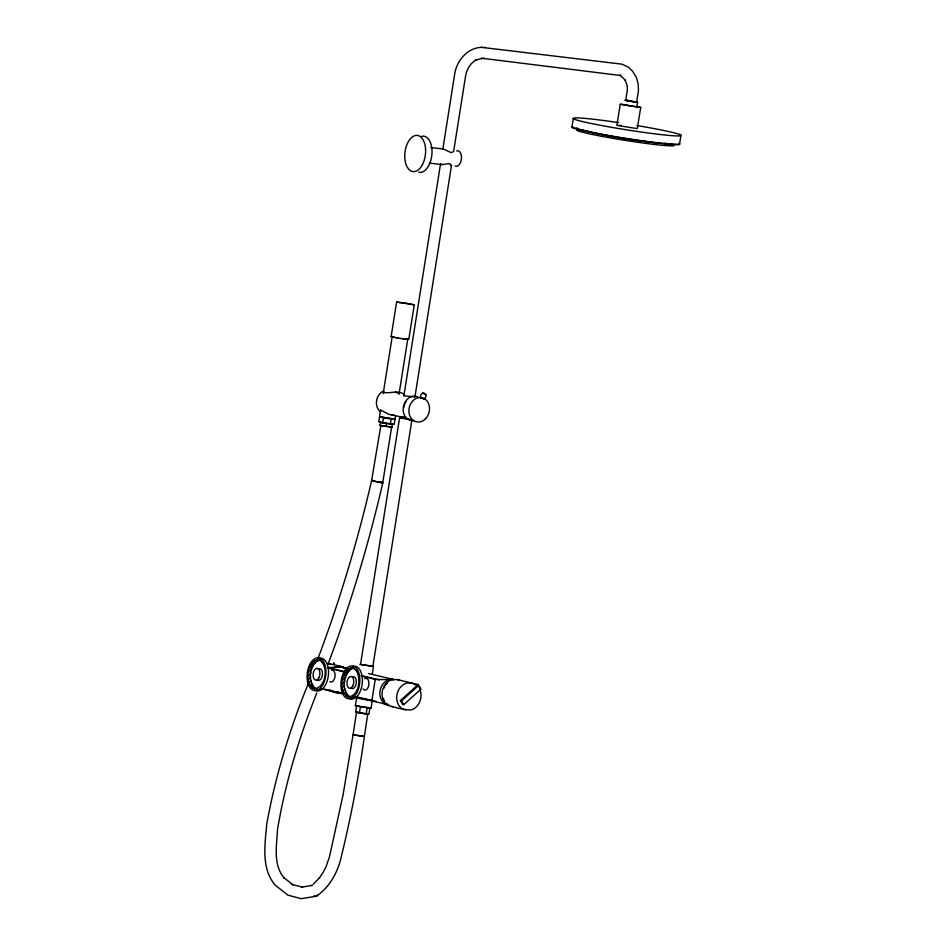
<?xml version="1.0" encoding="UTF-8"?>
<svg xmlns="http://www.w3.org/2000/svg" width="946" height="946" viewBox="0 0 946 946"><rect width="100%" height="100%" fill="white"/><g stroke="black" fill="none" stroke-linecap="round" stroke-linejoin="round"><path stroke-width="1.42" d="M414.856 397.403L451.479 165.455L449.456 163.54L441.924 164.604L429.236 163.067M318.696 659.61C329.173 665.121 326.476 687.364 314.332 688.865C303.146 683.544 307.095 657.127 321.001 660.237M316.532 688.818L316.898 689.173C306.421 683.662 309.117 661.431 321.262 659.918L316.508 659.669M356.37 670.572C361.135 678.861 359.397 695.617 348.199 697.013C337.734 691.502 340.43 669.26 352.562 667.758L358.321 672.074M350.398 696.954L350.765 697.32C340.69 691.68 343.079 672.973 352.929 668.113L348.175 668.846M367.769 713.816L364.376 736.449L353.047 734.806L343.15 794.427L329.492 856.816L326.039 866.725L322.917 872.756L319.192 878.184L319.606 877.675L313.197 884.309M314.143 895.838A5.617 3.37 65.6 0 0 316.945 895.874C328.995 887.289 336.93 873.844 340.584 859.666C350.517 819.011 358.593 777.908 364.376 736.449L353.78 734.936M394.849 337.415L391.147 336.528L396.599 302.117L404.829 302.897L414.265 304.837L408.814 339.259L405.858 339.106M380.659 409.547L378.755 421.951L394.186 424.387L395.523 416.311M383.201 393.524L392.2 336.693L393.512 337.119M392.436 427.166L380.209 425.523L380.694 422.436L379.784 422.117M380.339 425.381L391.632 427.119L382.74 482.708L371.542 480.911L380.907 425.31M382.633 422.933L383.449 417.801L379.819 416.748M386.003 426.622L386.5 423.536L392.933 424.281M390.355 424.151L391.171 419.019L395.002 419.244L393.95 418.865M391.786 427.344L392.271 424.269M398.987 394.458L407.761 339.094M371.163 665.807L373.481 666.433L360.521 664.423L399.579 417.86L405.538 418.439M414.585 396.776L403.895 395.83L440.552 163.67M442.811 149.338L454.707 73.965C456.658 60.532 467.726 47.489 481.975 47.335M371.66 700.537L372.275 700.525L371.069 708.164L355.377 705.657L356.677 697.912L361.75 698.373M353.769 735.007L353.059 734.735L356.559 712.113L358.073 712.586M359.468 712.917L360.45 706.757L356.607 705.846L355.625 712.007L359.468 712.917L368.952 714.041L369.921 707.88L360.45 706.757M430.856 147.541L443.532 149.066L451.171 152.661L453.619 151.561L465.598 75.964C466.65 69.342 470.469 62.956 476.488 59.764L475.885 60.071L482.129 58.38L481.325 58.345L484.364 58.463L483.548 58.439L620.671 75.526L619.949 75.136L625.353 80.114L625.01 79.57L627.139 85.436L627.375 89.823L625.732 100.335L637.604 102.203L636.457 101.849M360.592 664.258L359.906 664.34L372.866 666.351L411.924 419.776M372.227 674.356L373.481 666.433M365.038 713.733L366.185 713.863L367.107 707.774M419.551 689.137L420.391 691.029A13.729 11.317 -76.5 0 1 410.41 710.056L403.15 709.181A13.729 11.317 -76.5 0 1 396.871 695.097A13.729 11.317 -76.5 0 1 407.288 683.012L411.794 683.095L417.056 685.578L400.359 700.596L402.629 704.368L403.776 704.64L420.698 689.409L420.58 688.085L418.085 684.526L397.166 679.583L392.649 679.5A12.925 10.643 -76.5 0 0 380.032 690.958A12.925 10.643 -76.5 0 0 388.605 704.983A32.448 26.736 -76.5 0 1 382.539 703.351L371.825 700.951L375.243 679.417L362.401 676.331M571.904 127.391L573.288 118.652M637.131 106.472L640.726 107.43L637.261 128.621L616.875 125.345L620.221 104.285L627.009 104.77M626.76 104.971L624.064 104.876L636.812 106.91L637.604 102.203M679.595 143.91L680.978 135.172M626.642 100.678L636.682 102.073L638.479 90.367L638.112 83.52L636.256 77.194L632.626 71.222L628.144 67.083L622.042 64.174L481.171 47.3M372.003 480.343L371.66 480.379C357.718 540.757 339.839 600.237 318.081 658.274M380.458 482.153L382.728 483.087C368.573 544.399 350.363 604.766 328.238 663.678M383.579 391.396L383.769 392.625C390.26 393.595 397.367 389.989 403.836 394.08M403.895 395.83L404.498 394.955M316.697 692.992L316.756 693.087C299.267 737.123 285.278 782.791 277.497 829.583C276.752 845.83 272.838 864.656 284.249 878.16L283.753 877.557L292.882 884.794L292.042 884.415L302.566 887.206L301.597 887.194L312.275 885.302L311.459 885.657M308.644 682.669C290.008 728.207 275.534 775.543 266.76 823.978C265.034 844.435 260.871 868.026 275.097 885.066L287.891 895.141L301.266 898.688L316.118 896.24M310.536 686.039L311.742 683.674M344.403 694.187L345.609 691.81M312.286 687.919L313.091 686.358M346.153 696.067L346.957 694.494M420.615 397.828C419.882 389.208 430.667 394.092 423.631 399.212M309.176 683.367L310.891 680.363M343.043 691.502L344.758 688.511M308.325 680.056L310.595 676.662M342.204 688.203L344.462 684.809M308.041 676.355L310.891 672.819M341.908 684.502L344.758 680.966M314.332 688.865L314.852 688.227M348.199 697.013L348.719 696.374M355.377 705.657L357.186 705.621M316.945 895.874L317.584 895.176M308.325 672.511L311.731 669.094M342.192 680.659L345.597 677.23M640.726 107.43L620.221 104.285M572.448 126.882L572.094 127.213C606.563 137.205 643.162 142.479 679.062 144.407L678.873 143.603M625.732 100.335L627.08 100.288M400.359 700.596L401.506 700.88L418.203 685.85L418.085 684.526M383.698 391.053L382.988 391.254A11.719 9.661 -76.5 0 0 379.819 411.274L380.505 411.747L380.919 410.623L381.853 410.67L388.983 414.395L406.059 417.907M309.165 668.787L313.079 665.736M343.031 676.922L346.945 673.883M414.265 304.837L396.599 302.117M391.147 336.528L392.022 336.421M379.63 416.737L395.061 419.232L393.761 418.806M420.426 397.568L423.205 398.763M425.937 394.719L425.156 394.517M310.513 665.428L314.829 662.98M344.379 673.576L348.696 671.128M451.479 165.455L450.864 165.68M312.263 662.673L316.875 661.018M346.13 670.82L350.741 669.153M395.002 419.244L379.571 416.808M379.523 425.132L380.209 425.523M367.935 713.923L366.22 713.875M314.309 660.71L319.062 659.977M394.163 415.046L391.857 415.199M382.728 483.087L371.66 480.379M375.243 679.417L386.299 679.63A32.448 26.736 -76.5 0 1 392.637 679.5L394.127 679.677L368.443 673.505M636.599 102.144L635.345 102.085M406.981 339.188L407.631 339.188M411.758 419.847L399.579 417.86M484.293 47.43L485.109 47.454M350.375 667.805L353.934 667.994M366.185 713.863L367.876 713.828M628.156 100.406L624.868 100.17L634.908 102.109M370.548 700.454L356.583 698.006M619.299 125.31L621.286 125.522M404.332 338.94L406.65 339.271M323.319 688.948L320.469 688.605L343.292 694.092M338.68 692.815L337.249 692.638A32.448 26.736 -76.5 0 1 331.183 691.006L324.738 689.114M392.649 679.5A13.729 11.317 -76.5 0 0 382.231 691.573A13.729 11.317 -76.5 0 0 388.51 705.657L392.874 706.65M402.499 338.703L404.923 339.082M364.955 713.722L362.07 713.308M400.513 338.408L402.854 338.81M383.449 417.801L391.171 419.019M363.761 698.668L365.83 698.999M398.278 338.112L400.584 338.479M386.5 423.536L380.694 422.436M360.592 713.059L362.2 713.331M396.078 337.722L398.479 338.077M360.745 713.083L356.63 712.125M394.163 337.344L396.551 337.746M380.907 482.129L382.834 482.649M370.915 665.807L372.866 666.351M327.99 663.3L340.016 666.185M347.04 668.361L341.281 667.155A32.448 26.736 -76.5 0 0 334.931 667.285L328.156 667.58L345.266 671.695M328.723 664.009L331.041 664.565M360.958 675.468L379.512 679.926M328.156 668.101L345.278 672.216M329.019 690.142L341.861 693.229M356.122 696.658L376.094 701.459M354.703 696.835L371.825 700.951M391.301 706.461L405.94 709.985M370.075 707.726L371.151 708.069M441.924 164.604L440.848 164.261M395.511 392.082L398.408 393.335M409.062 419.338C406.804 419.575 401.151 414.963 400.974 417.281L402.949 417.872M397.166 679.583L399.91 680.375M400.974 417.281L401.719 417.517M455.109 165.988L456.209 166.33A7.816 4.411 -83.1 0 0 461.281 159.886A7.816 4.411 -83.1 0 0 458.952 151.135L457.84 150.792A7.816 4.411 -83.1 0 0 456.67 150.97M423.938 393.926L422.815 393.016M322.503 662.437L324.454 663.926M418.203 685.85L420.698 689.409M401.506 700.88L403.776 704.64M352.586 695.913L352.953 697.261M671.104 143.816A49.44 2.672 9 0 1 664.222 143.39M658.404 142.811A49.44 2.672 9 0 1 654.691 142.397M652.042 142.077A49.44 2.672 9 0 1 610.631 135.834M609.141 135.574A49.44 2.672 9 0 1 600.474 133.977M597.635 133.421A49.44 2.672 9 0 1 590.682 131.991M589.441 131.719A49.44 2.672 9 0 1 586.745 131.116M584.321 130.536A49.44 2.672 9 0 1 582.228 130.004M577.982 128.668A49.44 2.672 9 0 1 576.989 127.805M414.23 420.497A12.369 10.193 -76.5 0 1 403.327 407.17A12.369 10.193 -76.5 0 1 417.966 396.93M403.859 407.241A11.719 9.661 -76.5 0 1 404.332 405.243M404.663 404.285A11.719 9.661 -76.5 0 1 406.07 401.612M421.739 136.295A18.234 10.288 -83.1 0 1 431.92 154.328A18.234 10.288 -83.1 0 1 418.747 172.267M636.871 125.511A54.691 2.956 9 0 1 671.979 135.668A54.691 2.956 9 0 1 581.636 121.348A54.691 2.956 9 0 1 618.589 122.613M678.601 143.366A54.691 2.956 9 0 1 626.5 138.755A54.691 2.956 9 0 1 572.614 126.717M674.191 145.542A49.44 2.672 9 0 1 622.846 139.996A49.44 2.672 9 0 1 576.67 129.862M353 676.804A5.972 3.37 -83.1 0 1 356.24 683.485A5.972 3.37 -83.1 0 1 351.191 688.168M364.707 678.72A5.972 3.37 -83.1 0 1 368.834 684.999A5.972 3.37 -83.1 0 1 363.087 688.913M352.929 666.422A16.52 9.318 -83.1 0 1 362.33 682.468A16.52 9.318 -83.1 0 1 350.505 699.011M388.806 704.912A12.925 10.643 -76.5 0 1 386.453 703.327M384.573 701.045A12.925 10.643 -76.5 0 1 383.307 698.195M383.78 688.404A12.925 10.643 -76.5 0 1 385.329 685.448M385.968 684.573A12.925 10.643 -76.5 0 1 387.434 683.012M338.739 692.768A12.866 10.607 -76.5 0 1 336.078 692.011M338.715 691.987A12.866 10.607 -76.5 0 1 335.925 692.094M337.143 666.812A12.866 10.607 -76.5 0 1 342.606 667.474M334.245 667.297A13.398 11.033 -76.5 0 1 345.231 668.621M338.751 692.507A13.398 11.033 -76.5 0 1 330.627 690.178M318.246 669.058A5.972 3.37 -83.1 0 1 322.456 674.569A5.972 3.37 -83.1 0 1 317.324 680.032M331.727 670.182A5.972 3.37 -83.1 0 1 334.967 676.863A5.972 3.37 -83.1 0 1 329.918 681.546M319.062 658.286A16.52 9.318 -83.1 0 1 328.463 674.332A16.52 9.318 -83.1 0 1 316.638 690.876M333.808 663.051L333.713 664.246L333.808 663.051M425.014 419.267A12.369 10.193 -76.5 0 0 423.702 398.313A12.369 10.193 -76.5 0 0 408.909 411.758A12.369 10.193 -76.5 0 0 425.014 419.267M422.46 164.592A18.234 10.288 -83.1 0 0 418.037 135.526A18.234 10.288 -83.1 0 0 405.065 160.406A18.234 10.288 -83.1 0 0 422.46 164.592M352.763 686.004A5.972 3.37 -83.1 0 0 351.321 676.496A5.972 3.37 -83.1 0 0 347.064 684.644A5.972 3.37 -83.1 0 0 352.763 686.004M357.08 692.212A16.52 9.318 -83.1 0 0 352.823 666.055A16.52 9.318 -83.1 0 0 341.246 688.877A16.52 9.318 -83.1 0 0 357.08 692.212M345.42 668.148A12.866 10.607 -76.5 0 0 342.759 667.379A12.925 10.654 -76.5 0 1 345.396 668.089M323.213 684.076A16.52 9.318 -83.1 0 0 318.956 657.919A16.52 9.318 -83.1 0 0 307.379 680.73A16.52 9.318 -83.1 0 0 323.213 684.076M318.897 677.868A5.972 3.37 -83.1 0 0 317.454 668.349A5.972 3.37 -83.1 0 0 313.197 676.496A5.972 3.37 -83.1 0 0 318.897 677.868"/></g></svg>
